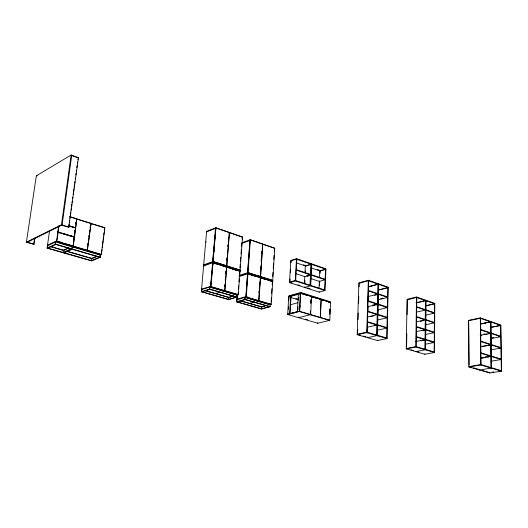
<?xml version="1.0" encoding="UTF-8"?>
<svg xmlns="http://www.w3.org/2000/svg" width="528" height="528" viewBox="0 0 528 528"><rect width="100%" height="100%" fill="white"/><g stroke="black" fill="none" stroke-linecap="round" stroke-linejoin="round"><path stroke-width="0.79" d="M434.181 351.952L434.504 303.699L425.872 305.719M434.478 352.486L434.801 303.369L416.493 297.013L407.062 299.323L406.263 348.876L424.901 354.262L434.478 352.486L415.846 347.015L406.263 348.876M425.74 300.221L425.258 349.78L415.675 351.595M425.568 349.417L426.037 300.762M424.901 354.262L424.908 353.813M424.954 349.232L425.429 300.557L416.005 302.808M415.846 347.015L416.493 297.013M416.163 346.652L416.79 297.561M406.606 346.863L406.817 333.67M407.121 314.708L407.352 300.689M386.727 337.993L387.882 287.536L378.444 290.011L378.338 294.103M387.05 338.56L388.212 287.192L368.32 280.289L358.895 282.883L357.192 334.712L377.461 340.56L387.05 338.56L366.769 332.607L357.192 334.712M376.688 335.036L378.028 284.123L368.597 286.651L368.471 290.717M378.371 283.78L377.012 335.61L367.429 337.663L367.442 337.194M377.249 335.9L377.421 329.347M377.527 325.248L377.678 319.513M377.804 314.596L377.929 309.679M378.061 304.762L378.187 299.845L387.651 297.416L378.431 294.314M377.368 335.24L378.688 284.348M377.461 340.56L377.474 340.098M366.769 332.607L368.32 280.289M367.132 332.224L368.65 280.87M367.224 333.029L367.396 327.334M367.561 321.638L367.712 316.444M367.851 311.876L368.016 306.181M368.161 301.297L368.333 295.601M367.587 332.317L367.686 329.063M357.555 334.336L357.713 329.413M358.037 319.565L358.255 312.998M358.571 303.151L358.789 296.584M359.113 286.737L359.218 283.457L358.882 283.338L368.306 280.751L388.205 287.648L378.444 290.011M329.723 313.843L329.927 308.986M329.743 314.246L329.954 309.408M330.224 302.953L330.244 302.465L327.954 301.745M329.446 320.318L329.802 320.232L330.554 302.412L300.373 293.179M324.634 289.931L325.558 269.141L319.829 270.871L319.532 277.226M324.984 290.532L325.948 268.792L296.479 258.654L290.783 260.495L289.522 282.652L319.216 292.129L324.984 290.532L295.258 280.942L289.522 282.652M288.743 296.38L300.722 293L330.64 302.359L330.66 301.871L300.749 292.499L288.77 295.878L287.707 314.543L317.77 323.228L317.797 322.733M319.216 292.129L319.235 291.647M319.532 285.292L319.717 281.318M320.087 273.372L320.219 270.514M320.291 309.349L320.404 306.893M320.377 309.368L320.529 306.108M320.278 317.42L321.097 299.455M321.182 299.482L320.357 317.447L319.922 317.513M319.018 288.354L319.361 280.922M309.976 285.193L311.018 264.152L305.309 265.927L304.973 272.362M311.421 263.795L310.332 285.806L304.577 287.456L304.603 286.968L304.986 287.087M310.735 285.437L311.777 264.409L310.345 264.851M310.299 312.998L310.378 311.355M310.781 303.125L310.946 299.831M310.279 314.213L310.259 314.714L298.584 317.684M310.325 313.388L310.444 310.933M310.867 303.151L311.032 299.858M311.461 296.439L310.655 314.582L310.22 314.648M300.333 293.113L299.356 311.5L329.485 320.384L317.77 323.228M287.707 314.543L299.759 311.368L300.749 292.499M299.99 307.164L300.076 305.58M300.491 297.686L300.571 296.109M304.392 283.628L304.768 276.388M304.768 283.754L304.933 280.533M305.349 272.494L305.435 270.884M295.673 280.573L296.842 259.274M297.403 311.804L298.353 294.169L298.742 294.287M297.904 310.048L298.069 306.893M298.452 299.805L298.577 297.442M295.258 280.942L296.479 258.654M288.413 309.25L288.552 306.801M288.922 300.267L289.06 297.812M289.984 281.464L290.123 279.022M290.492 272.507L290.677 269.254M291.047 262.739L291.139 261.109L290.756 260.984L296.452 259.142L325.928 269.273L320.199 270.989L311.032 267.874M236.564 301.864L261.584 309.045L270.125 306.689L270.25 304.663L245.19 297.31L245.038 299.376L236.564 301.864L237.059 295.264M271.135 301.554L271.385 297.568M271.63 293.575L271.933 288.79M272.184 284.803L272.382 281.615L270.811 281.18M272.705 276.514L272.963 272.435M273.214 268.356L273.524 263.459M273.781 259.38L274.039 255.301M274.289 251.222L274.474 248.279L263.122 244.339M269.412 304.894L271.253 304.3L272.686 281.549L247.942 273.748L239.171 276.5M242.458 242.53L250.371 239.732L274.771 248.2L272.752 280.408L247.678 272.699L250.028 239.857M258.68 298.294L258.562 300.828L260.403 277.682M259.083 293.053L259.241 290.638M259.558 285.173L259.783 282.579M260.575 276.56L260.225 276.665L260.245 275.009M260.627 269.32L260.792 266.884M261.202 261.452L261.334 258.753M261.743 253.42L261.829 251.434M262.33 244.583L262.37 244.081L249.982 239.785L247.625 272.738L248.054 272.877M258.608 300.782L258.773 298.32M259.162 292.585L259.268 290.941M259.657 285.199L259.822 282.737M260.225 276.665L260.337 275.042M260.72 269.353L260.885 266.911M261.261 261.221L261.426 258.786M261.809 253.09L261.921 251.467M262.66 243.995L260.482 276.527L260.132 276.639M236.716 299.818L246.279 296.96L250.371 239.732M244.84 297.416L244.688 299.482L269.775 306.781M247.553 273.788L245.883 297.106L270.95 304.465L270.567 303.824M245.936 297.059L247.592 273.86M236.947 295.099L236.795 297.178L209.372 289.192L209.55 287.074L236.168 294.868M201.353 291.76L228.69 299.607L237.138 297.079L237.296 294.994L209.893 286.961L209.715 289.087L201.353 291.76L206.606 231.37L215.523 227.839L242.273 237.112L242.114 239.257M237.059 299.719L236.907 301.765L261.928 308.946M237.191 299.416L237.31 297.805M236.465 295.244L237.989 294.789L238.148 292.618M238.392 289.337L238.603 285.859M238.94 281.972L239.138 278.612M239.428 275.418L239.732 271.326M239.989 267.821L240.181 264.554M240.478 261.294L240.781 257.215M241.019 253.948L241.322 249.869M241.567 246.602L241.804 242.794M237.943 294.716L238.286 294.611L242.563 237.026L229.442 232.478L229.02 233.053M224.723 286.671L224.855 285.041M225.238 280.157L225.436 277.721M225.819 272.837L225.951 271.207M226.816 260.258L227.007 257.816M227.396 252.932L227.522 251.302M227.911 246.418L228.037 244.787M228.426 239.903L228.617 237.461M224.446 290.809L224.037 290.136M224.822 286.697L224.935 284.678M225.337 280.19L225.535 277.748M225.819 273.491L226.01 271.095M226.406 266.033L226.538 264.422M226.855 260.403L227.106 257.849M227.429 253.163L227.621 251.335M228.01 246.451L228.136 244.82M228.446 240.293L228.716 237.494M224.4 290.737L224.75 290.631L226.611 267.023L212.982 262.726L210.632 286.691M226.36 265.96L226.703 265.841L229.343 232.445L215.912 227.786L212.738 261.65M222.935 291.284L224.849 290.657L229.442 232.478M215.523 227.839L212.685 261.697L213.14 261.842M201.538 289.654L210.976 286.585L215.912 227.786M212.375 270.989L212.507 269.372M212.916 264.528L213.048 262.918M213.411 258.588L213.55 256.964M213.959 252.087L214.097 250.463M215.068 238.821L215.114 238.293M215.523 233.396L215.662 231.772M201.868 289.549L201.689 291.654L229.027 299.501M206.131 242.233L206.171 241.705M47.091 248.134L91.654 260.898L100.399 257.235L100.683 254.932L55.869 241.791L55.532 244.16L47.091 248.134L49.579 230.617M99.917 255.275L101.356 254.668L101.429 254.074M101.627 252.483L101.904 249.724M102.214 247.711L102.498 244.867M102.703 243.731L103 240.814M103.191 239.752L103.587 236.57M103.778 234.98L104.075 232.591M104.267 231L104.564 228.611M101.303 254.582L104.914 227.713L90.803 223.502M87.635 247.177L87.219 250.444L90.994 223.311L76.573 219.008M87.952 244.721L88.163 243.085M88.473 240.636L88.684 238.999M89.001 236.544L89.212 234.914M89.522 232.459L89.734 230.822M90.149 227.555L90.361 225.918M88.077 244.761L88.288 243.124M88.598 240.676L88.81 239.039M89.126 236.584L89.338 234.947M90.275 227.594L90.486 225.958M87.344 250.483L91.12 223.351M72.237 246.589L71.92 248.939L63.36 252.8M73.722 239.375L73.927 237.871M74.804 231.277L75.022 229.647M75.794 223.832L76.012 222.209M72.871 246.299L72.95 245.698M73.795 239.844L74.224 236.636M74.785 231.904L75.075 230.228M75.933 223.819L76.085 222.169M73.135 246.002L56.575 241.375L73.135 246.002L74.342 236.973L57.849 232.247L60.159 232.947M68.653 235.363L74.362 236.841L75.557 227.865L68.647 225.733M69.881 216.638L76.758 218.816L75.57 227.733L68.666 225.601M71.452 246.946L73.26 246.107L76.89 218.856M61.763 225.152L68.726 227.297L69.168 224.03M69.392 222.394L69.61 220.763M69.947 218.315L70.277 215.86M70.501 214.229L70.719 212.599M71.056 210.144L71.273 208.514M71.498 206.884L71.828 204.428M72.052 202.798L72.27 201.168M72.607 198.713L72.824 197.083M73.161 194.634L73.379 192.997M73.603 191.367L73.933 188.918M74.158 187.282L74.488 184.833M74.712 183.203L74.93 181.566M75.266 179.117L75.484 177.487M75.821 175.039L76.039 173.402M76.263 171.772L76.481 170.135M76.817 167.686L77.147 165.238M77.372 163.607L77.59 161.971M77.926 159.522L78.481 157.694L68.726 227.297M71.122 155.014L36.346 175.804L26.4 242.207L61.466 224.796L71.122 155.014L78.481 157.694M55.552 241.936L55.222 244.306L100.076 257.367L100.36 255.07L99.805 254.905M47.421 245.791L56.489 241.494L58.707 226.07M56.892 241.23L58.159 232.096M60.179 232.808L57.869 232.115L59.017 225.911M47.725 245.645L47.395 247.995L91.971 260.766M26.4 242.207L33.772 244.319L34.373 240.24M33.772 244.319L35.02 237.725M37.237 175.831L36.346 175.804M71.399 155.43L71.735 155.232L62.093 224.987L27.014 242.385M47.507 245.19L56.575 240.88M47.989 248.16L55.823 244.484M68.455 247.876L63.406 250.173L63.089 252.49L71.023 248.912M66.508 249.19L63.677 250.477L51.295 246.906M64.251 252.826L72.191 249.249M96.855 256.153L91.7 258.331L91.417 260.608L99.515 257.209M97.027 256.496L92.255 258.496L67.129 251.242M206.56 231.884L215.483 228.367M242.22 237.151L242.563 237.026M241.666 243.309L250.371 240.445M226.703 265.841L213.081 261.532L203.689 264.871L204.151 265.016M262.317 244.121L262.753 244.028L258.958 300.683L257.024 301.27M203.643 265.406L213.015 262.099L240.154 270.673M274.428 248.318L274.771 248.2M226.466 265.993L240.108 270.085L239.765 270.197M226.268 267.142L240.022 271.253M239.25 275.464L248.008 272.62L272.837 280.474L272.771 281.497L247.936 273.662M239.21 275.979L247.969 273.141L272.804 280.982M202.151 291.786L209.834 289.331M260.06 277.787L260.495 277.708M215.358 293.647L219.899 292.228M306.398 265.835L310.682 264.502M272.336 281.655L272.686 281.549M233.402 295.911L228.743 297.317L228.584 299.376L236.353 297.053M232.294 296.505L228.848 297.541L205.372 290.763M306.926 275.464L309.078 274.817M306.946 276.415L309.091 275.768M236.755 299.29L245.923 296.578L248.153 297.231M237.343 301.891L245.124 299.607M249.355 303.468L254.727 301.93M266.35 305.507L261.644 306.821L261.512 308.827L269.353 306.662M264.792 306.181L261.716 307.039L240.669 300.96M311.104 296.538L311.546 296.465M290.294 304.788L297.891 302.722M368.927 286.763L377.573 284.447M371.613 286.249L368.597 286.651M330.554 302.412L327.862 301.772M289.786 313.79L296.644 312.002M376.2 294.037L377.777 293.627L368.366 290.459M368.3 296.531L377.764 294.089L368.353 290.921M374.491 295.33L376.853 294.723M380.569 298.749L382.932 298.155M372.761 305.045L375.137 304.458M368.003 306.682L377.494 304.339L368.042 301.257M372.629 305.923L374.999 305.336M376.583 304.946L378.167 304.557L387.42 307.573L377.929 309.863M385.057 307.685L387.433 307.111L378.173 304.088M417.094 302.722L424.948 300.848M375.652 314.563L377.236 314.186L367.752 311.19M367.699 316.906L377.223 314.655L367.739 311.665M370.755 316.549L373.93 315.803M426.162 305.818L434.801 303.805L416.486 297.455L407.365 299.864M385.612 317.698L387.202 317.335L377.909 314.398M377.665 319.994L387.189 317.797L377.896 314.866M416.671 312.081L425.337 310.094L416.671 307.177M374.576 325.116L376.966 324.575L367.442 321.671M367.396 327.202L376.952 325.05L367.429 322.146M432.868 313.071L434.445 312.721L425.944 309.857M425.779 315.097L434.438 313.157L425.944 310.299M422.875 319.968L425.245 319.447L416.552 316.609M377.395 330.191L386.951 328.093L377.626 325.255M416.546 321.803L425.245 319.895L416.546 317.057M420.314 321.301L423.476 320.608M425.687 324.733L434.372 322.872L425.845 320.093M480.322 317.876L468.633 320.331L468.864 366.953L489.773 372.986L501.6 371.138L500.867 325.043L480.322 317.876L480.744 364.987L501.6 371.138M416.42 331.591L425.146 329.756L416.414 327.01M421.786 330.779L425.753 329.947L434.313 332.647L425.594 334.435M432.729 332.528L434.313 332.204L425.759 329.505M480.348 323.888L490.459 321.823L491.027 367.6M480.612 323.981L490.717 321.915M481.648 323.908L485.536 323.116M489.423 322.324L490.981 322.007L491.555 367.752M415.496 341.596L425.047 339.689L416.288 337.022M420.882 340.831L424.862 340.032M490.532 327.373L500.617 325.36L501.336 370.643L498.967 371.012M490.783 327.459L500.095 325.604M431.864 342.507L434.247 342.045L425.66 339.425M425.495 344.197L434.247 342.487L425.66 339.874M483.569 334.217L485.133 333.92M480.447 335.24L490.598 333.274L480.698 329.954M480.196 335.564L481.754 335.26M485.661 334.508L487.219 334.204M488.783 333.901L490.347 333.604M492.221 337.894L493.779 337.603M498.452 336.719L500.788 336.277L491.119 333.036M490.67 338.6L500.795 336.692L491.126 333.452M489.172 344.632L490.736 344.348L480.797 341.147M480.553 346.625L490.743 344.764L480.803 341.57M481.866 346.652L486.565 345.794M488.136 345.51L491.271 344.936L500.98 348.058L491.588 349.727M499.409 347.926L500.973 347.642L491.264 344.52M485.371 356.875L486.948 356.605M488.519 356.334L490.882 355.925L480.902 352.843M480.658 358.109L490.888 356.347L480.909 353.272M481.186 358.268L485.905 357.456M487.483 357.185L489.053 356.915M499.58 359.363L501.151 359.099L491.41 356.09M490.948 361.225L501.158 359.515L491.416 356.512M468.864 366.953L480.744 364.987M479.444 370.003L491.297 368.102L490.717 321.506M492.136 372.2L493.713 371.956M27.311 242.233L34.076 244.174M202.046 289.252L201.584 289.113L211.088 286.328M288.136 314.153L287.74 314.041L299.779 311.111M298.221 317.071L298.61 317.183M305.514 319.183L307.817 319.849M360.36 335.148L357.205 334.237L366.782 332.125L387.057 338.092M363.508 336.059L365.871 336.739M367.105 337.095L367.785 337.293M406.58 348.513L415.853 346.559L434.478 352.037M410.975 349.787L413.332 350.467M416.453 351.364L418.757 352.037M469.135 366.604L480.737 364.558L501.593 370.722M469.616 366.742L471.887 367.396M473.398 367.838L479.444 369.58M482.394 370.438L484.605 371.078M486.083 371.501L488.294 372.141M489.509 372.497L489.773 372.986M205.775 290.677L229.185 297.442M240.181 300.617L262.06 306.94M50.048 246.319L63.987 250.338M67.604 251.612L91.186 258.41M55.532 244.16L100.399 257.235M209.715 289.087L237.138 297.079M245.038 299.376L270.125 306.689M57.116 242.392L72.501 246.899M72.712 246.965L99.568 254.839M245.626 297.64L269.9 304.762M299.759 311.368L329.802 320.232M58.912 241.567L61.255 242.26M73.26 246.107L87.536 250.305M87.668 250.345L101.627 254.45M210.976 286.585L224.75 290.631M224.849 290.657L238.286 294.611M246.279 296.96L271.253 304.3M56.489 241.494L101.356 254.668M237.989 294.789L210.58 286.737L212.593 262.772L216.427 264.04M58.179 231.964L74.362 236.841M63.261 233.739L67.109 234.901M63.241 233.871L67.089 235.033M68.633 235.495L72.481 236.656M295.812 298.544L298.168 299.264M289.106 297L288.717 296.875L300.696 293.74M291.027 297.587L298.742 299.944M377.639 324.779L386.965 327.624M416.295 336.567L425.053 339.24M61.466 224.796L69.062 227.132M204.059 266.079L203.597 265.94L212.969 262.634L240.115 271.194M69.868 226.36L74.474 227.779M302.65 293.839L307.289 295.284M311.15 296.492L315.737 297.924M319.552 299.119L324.139 300.551M302.669 293.898L307.27 295.337M311.19 296.564L315.599 297.944M321.605 299.818L323.954 300.551M222.486 265.947L226.769 267.241M232.63 269.148L236.544 270.382M250.708 274.844L255.38 276.316M260.911 278.058L265.478 279.497M213.061 261.558L240.194 270.145M249.236 273.194L250.793 273.682M269.359 279.556L270.884 280.038M239.369 270.131L239.811 270.27M259.756 276.58L260.601 276.844M69.94 216.85L104.663 227.812M416.42 326.555L425.152 329.314M291.806 282.876L289.549 282.157L295.284 280.447L325.004 290.05M297.832 284.803L300.089 285.523M307.685 287.951L309.995 288.691M368.056 300.788L377.507 303.871M425.852 319.645L434.379 322.43M295.772 273.629L304.755 276.593L310.49 274.877L296.248 270.131M310.886 278.612L319.341 281.398L325.09 279.741L311.243 275.128M296.274 269.636L310.51 274.388M311.269 274.639L325.109 279.259M480.691 329.538L490.598 332.858M378.444 293.852L387.664 296.96M416.678 306.735L425.344 309.652M303.468 264.812L305.705 265.577M317.163 269.478L319.453 270.257M296.723 263.01L306.062 266.185M500.874 325.453L480.322 318.298L468.633 320.747L469.128 364.967M72.151 155.707L77.398 157.615M480.592 318.391L481.008 364.637M290.624 296.34L289.661 313.54L290.05 313.652L291.014 296.459L290.624 296.34"/></g></svg>
